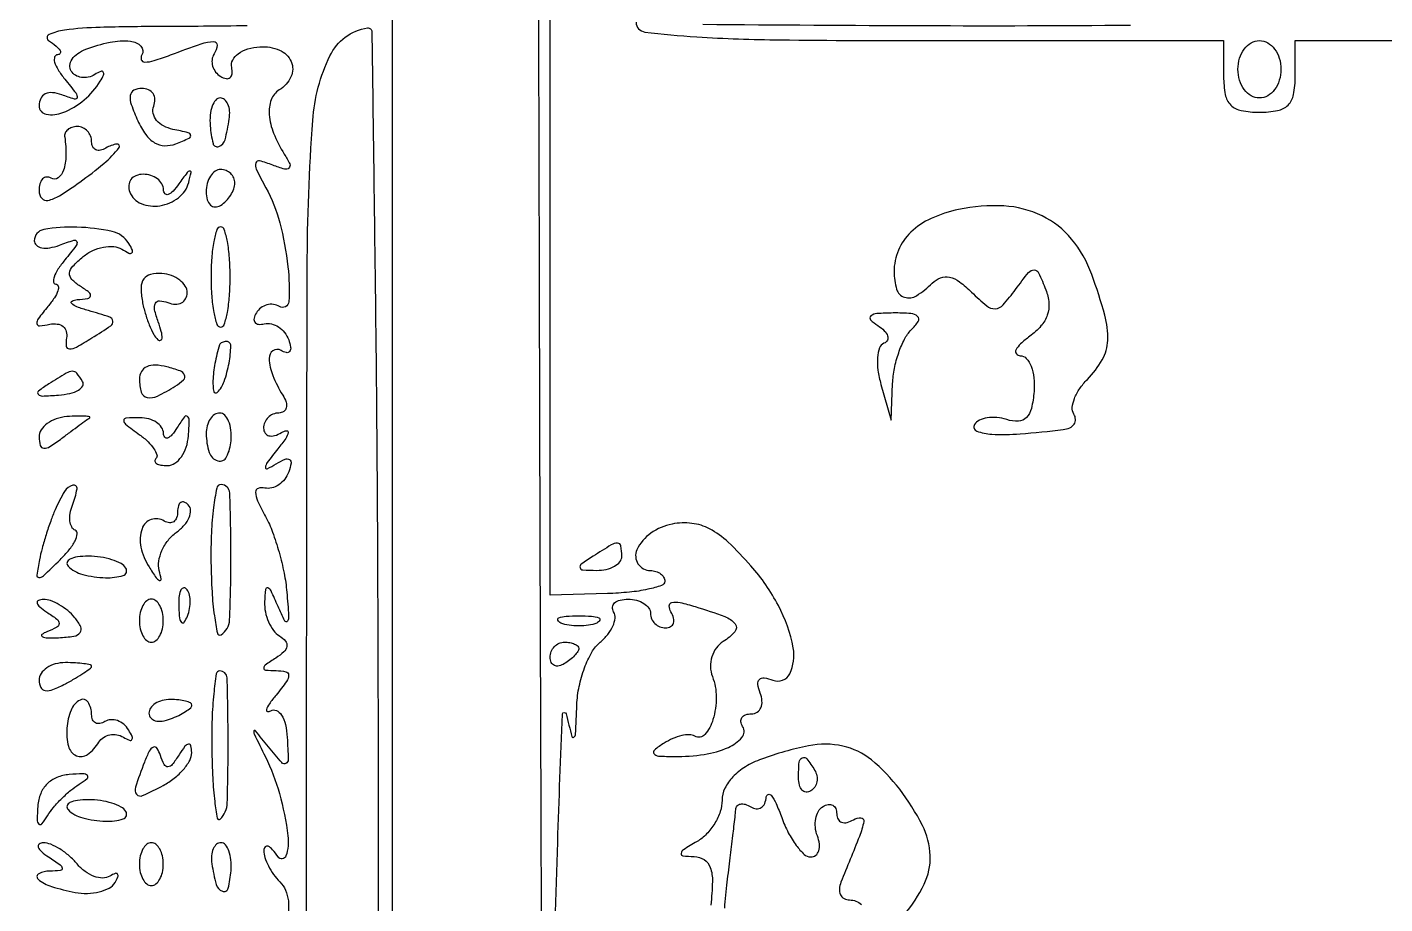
# Model space of a CAD drawing. Extents: x 23 to 255, y 40 to 184.
# Drawn here: x 23.39 to 31.41, y 69.35 to 74.53 of the extents above; entities that cross this region are included whole.
import ezdxf

# ---------------------------------------------------------------- set-up
doc = ezdxf.new("R2010")
doc.units = 0
doc.header["$MEASUREMENT"] = 0

msp = doc.modelspace()

# ---------------------------------------------------------------- linework, layer by layer
for points in [[(207.919475, 175.632891, 0.000007), (191.762556, 175.634099, 0.00002), (173.0434, 175.634494, 0.000013), (151.49745, 175.633531)], [(25.5492, 63.873), (25.5492, 72.157597, -0.000319), (25.552493, 77.314131, -0.004127)], [(26.401269, 76.891585, -0.00065), (26.414762, 73.11555, 0.000411), (26.425455, 69.661209, 0.001894), (26.44088, 67.659543, 0.126869)], [(26.498748, 68.765306, -0.003102), (26.524462, 69.714101, -0.001543), (26.551963, 70.469572, -0.868855), (26.574029, 70.4718, 0.003097), (26.608116, 70.336591, 0.550983), (26.619801, 70.332842, 0.208897), (26.629364, 70.352039, 0.001698), (26.637479, 70.524891, -0.040848), (26.651189, 70.633856, -0.03745), (26.682619, 70.742469, -0.039572), (26.725788, 70.83521, -0.091082), (26.774969, 70.894027, 0.050777), (26.819725, 70.939577, 0.064546), (26.850315, 70.989897, 0.078442), (26.862912, 71.03711, 0.165938), (26.854576, 71.073586, -0.164171), (26.847977, 71.102008, -0.190638), (26.860576, 71.126565, -0.123371), (26.892913, 71.143173, -0.057307), (26.940107, 71.1486, -0.062283), (26.990538, 71.142294, -0.080552), (27.033256, 71.123749, -0.097988), (27.061846, 71.096265, -0.153634), (27.072, 71.064, 0.105053), (27.078858, 71.03172, 0.099167), (27.098318, 71.004251, 0.09642), (27.127393, 70.98584, 0.093332), (27.161593, 70.9794, 0.125287), (27.191023, 70.986892, 0.188653), (27.207863, 71.006914, 0.148598), (27.208814, 71.03723, 0.072602), (27.193298, 71.073064, -0.134717), (27.18267, 71.10924, -0.356569), (27.198219, 71.128984, -0.111052), (27.246544, 71.128862, -0.018746), (27.336356, 71.104854, -0.013316), (27.510493, 71.046115, -0.136775), (27.571562, 71.002164, -0.367274), (27.570237, 70.956247, -0.071223), (27.501372, 70.898738, 0.098908), (27.461141, 70.861203, 0.081279), (27.434977, 70.808483, 0.079383), (27.426588, 70.748967, 0.087223), (27.437717, 70.691838, -0.091529), (27.460321, 70.570283, -0.07205), (27.441261, 70.437475, -0.105755), (27.393279, 70.34904, -0.369716), (27.334046, 70.339804, 0.144653), (27.302929, 70.34829, 0.050969), (27.256552, 70.342562, 0.045394), (27.203902, 70.325378, 0.039482), (27.152561, 70.298313, 0.025681), (27.095124, 70.257707, 0.410484), (27.092427, 70.236243, 0.218418), (27.118772, 70.222302, 0.012393), (27.213131, 70.219295, 0.039443), (27.389263, 70.231961, 0.065711), (27.531896, 70.273263, 0.112079), (27.611358, 70.331973, 0.327183), (27.616421, 70.396065, -0.108692), (27.606314, 70.42491, -0.182155), (27.612341, 70.449553, -0.161421), (27.634089, 70.466103, -0.082793), (27.668258, 70.4718, 0.142602), (27.701987, 70.481619, 0.152618), (27.724107, 70.507811, 0.120082), (27.73049, 70.547518, 0.071818), (27.71986, 70.594392, -0.051615), (27.705902, 70.646176, -0.240886), (27.715117, 70.674683, -0.240886), (27.743624, 70.683898, -0.051615), (27.795408, 70.66994, 0.387124), (27.893996, 70.708441, 0.163864), (27.914783, 70.86156, 0.074008), (27.827324, 71.110661, 0.058851), (27.665516, 71.345676, 0.023256), (27.530485, 71.485759, 0.067463), (27.421392, 71.56406, 0.092764), (27.316902, 71.596705, 0.076826), (27.200216, 71.592557, 0.107369), (27.074446, 71.538967, 0.130092), (26.992554, 71.440817, 0.258608), (26.998333, 71.357813, 0.254052), (27.072, 71.3178, -0.073417), (27.104309, 71.31303, -0.088149), (27.13168, 71.299162, -0.10098), (27.149934, 71.278546, -0.13254), (27.156367, 71.25435, -0.321835), (27.138083, 71.229084, -0.027843), (27.056865, 71.206957, -0.028457), (26.947606, 71.190063, -0.017636), (26.817967, 71.182113), (26.4798, 71.173327), (26.4798, 75.898563)], [(29.906963, 74.537937, -0.003127), (28.690911, 74.535091, -0.000919), (27.381824, 74.54262, -0.411992)], [(26.9874, 74.556771, 0.378997), (27.038654, 74.498866, 0.014771), (27.345775, 74.470476, 0.01309), (27.837426, 74.452544, 0.00257), (28.7217, 74.448), (30.456, 74.448), (30.456, 74.2365, 0.045527), (30.465792, 74.129184, 0.152009), (30.4983, 74.0673, 0.152009), (30.560184, 74.034792, 0.045527), (30.6675, 74.025, 0.045527), (30.774816, 74.034792, 0.152009), (30.8367, 74.0673, 0.152009), (30.869208, 74.129184, 0.045527), (30.879, 74.2365), (30.879, 74.448), (31.725, 74.448)], [(24.691626, 74.535846, -0.003563), (24.17445, 74.531305, 0.006044), (23.823694, 74.526483, 0.025142), (23.612813, 74.510403, 0.079349), (23.521126, 74.483566, 0.587512), (23.5188, 74.448, -0.025123), (23.562858, 74.416282, -0.082482), (23.586742, 74.389701, -0.286859), (23.586885, 74.373263, -0.2562), (23.571891, 74.364695, 0.320322), (23.554282, 74.351652, 0.150857), (23.553871, 74.321851, 0.069315), (23.574755, 74.275589, 0.030112), (23.614191, 74.22066, -0.006885), (23.680429, 74.1369, -0.214591), (23.686377, 74.111789, -0.446034), (23.671083, 74.10259, -0.015033), (23.59635, 74.127994, 0.065409), (23.541714, 74.140621, 0.136681), (23.499075, 74.133073, 0.16932), (23.47221, 74.106371, 0.113737), (23.4624, 74.063804, 0.364), (23.504835, 74.013236, 0.139374), (23.603212, 74.023359, 0.079524), (23.728232, 74.097997, 0.080245), (23.82326, 74.207726, 0.030043), (23.84331, 74.245001, 0.281776), (23.841293, 74.262323, 0.340674), (23.826049, 74.266198, 0.036471), (23.791517, 74.248191, -0.0826), (23.752842, 74.23235, -0.092485), (23.712665, 74.230763, -0.100622), (23.67727, 74.243505, -0.118327), (23.652032, 74.268555, -0.166641), (23.644448, 74.301947, -0.121064), (23.657539, 74.338047, -0.092557), (23.690241, 74.371543, -0.061674), (23.737705, 74.396835, -0.040964), (23.881175, 74.438795, -0.075771), (24.002175, 74.445019, -0.178904), (24.063454, 74.41512, -0.341515), (24.068858, 74.363656, 0.225165), (24.065746, 74.335642, 0.31991), (24.085431, 74.321611, 0.075817), (24.14193, 74.330228, 0.015159), (24.238573, 74.363656, -0.006651), (24.419831, 74.429824, -0.0789), (24.493216, 74.443121, -0.452518), (24.513188, 74.421364, -0.112054), (24.495313, 74.369246, 0.111063), (24.483502, 74.335026, 0.100026), (24.48681, 74.297636, 0.094717), (24.504782, 74.262819, 0.088188), (24.534716, 74.236057, 0.089556), (24.566581, 74.223517, 0.226882), (24.590091, 74.229518, 0.201498), (24.602024, 74.252607, 0.072674), (24.599546, 74.290234, -0.176189), (24.605475, 74.332937, -0.114201), (24.638483, 74.371018, -0.085216), (24.694882, 74.398905, -0.055268), (24.76665, 74.411872, -0.117966), (24.8811, 74.392636, -0.190201), (24.950636, 74.32422, -0.218043), (24.949581, 74.234511, -0.145029), (24.879935, 74.156557, 0.169755), (24.832921, 74.098528, 0.106236), (24.821215, 74.010987, 0.076695), (24.847248, 73.900712, 0.043251), (24.909807, 73.777973, -0.027), (24.942028, 73.719527, -0.324057), (24.937753, 73.695612, -0.268295), (24.911822, 73.689187, -0.021265), (24.842021, 73.712619, 0.026509), (24.764195, 73.737841, 0.404015), (24.741649, 73.725302, 0.190706), (24.744653, 73.688547, 0.009489), (24.801352, 73.578946, -0.060084), (24.882897, 73.372612, -0.035726), (24.931556, 73.112491, -0.043983), (24.936838, 72.906107, -0.566619), (24.881324, 72.877385, 0.106808), (24.845932, 72.889935, 0.099454), (24.80754, 72.887231, 0.095939), (24.772062, 72.86966, 0.091777), (24.745057, 72.839884, 0.079864), (24.731761, 72.807917, 0.218999), (24.736418, 72.784509, 0.216982), (24.757291, 72.772672, 0.0786), (24.792087, 72.775054, -0.113894), (24.834068, 72.774987, -0.087917), (24.876288, 72.756948, -0.081761), (24.912291, 72.723921, -0.07937), (24.93625, 72.680774, -0.046425), (24.947519, 72.637671, -0.199464), (24.941575, 72.612379, -0.29919), (24.922224, 72.60499, -0.084431), (24.890802, 72.617727, 0.30221), (24.843373, 72.616143, 0.252366), (24.820741, 72.570004, 0.086312), (24.842208, 72.46957, 0.043935), (24.900922, 72.35415, -0.059342), (24.920322, 72.312925, -0.135886), (24.922064, 72.278919, -0.19901), (24.906615, 72.2569, -0.142476), (24.877393, 72.2484, 0.099038), (24.843201, 72.24156, 0.097945), (24.814118, 72.222082, 0.097945), (24.79464, 72.192999, 0.099038), (24.7878, 72.158807, 0.146934), (24.79645, 72.130009, 0.188594), (24.818864, 72.114195, 0.132816), (24.853052, 72.114963, 0.063696), (24.89355, 72.132747, -0.094566), (24.92397, 72.143934, -0.530768), (24.933822, 72.133542, -0.098908), (24.918346, 72.098356, -0.015224), (24.8724, 72.0369, 0.006701), (24.809793, 71.95607, 0.133758), (24.798322, 71.927322, 0.588415), (24.809329, 71.91945, 0.024829), (24.862225, 71.947836, -0.031007), (24.914686, 71.97516, -0.251596), (24.940802, 71.973204, -0.306468), (24.950192, 71.9515, -0.040535), (24.93625, 71.900626, -0.077155), (24.912499, 71.857406, -0.080726), (24.877071, 71.824191, -0.087671), (24.835716, 71.805862, -0.116736), (24.794752, 71.805458, 0.142251), (24.756304, 71.803146, 0.324784), (24.740767, 71.780438, 0.101696), (24.752692, 71.729668, 0.015532), (24.799493, 71.636258, -0.036051), (24.840776, 71.544666, -0.019242), (24.879034, 71.426416, -0.01906), (24.908981, 71.302059, -0.028093), (24.924876, 71.1909, -0.004141), (24.935875, 71.049396, -0.155634), (24.928351, 71.018583, -0.591779), (24.913422, 71.019273, -0.011506), (24.873206, 71.1063, 0.007126), (24.831706, 71.19821, 0.206505), (24.812789, 71.214974, 0.47808), (24.79915, 71.206153, 0.01582), (24.793746, 71.132443, 0.06042), (24.798427, 71.073429, 0.052962), (24.817051, 71.01441, 0.05584), (24.846022, 70.964168, 0.095942), (24.881432, 70.931518, -0.079241), (24.916773, 70.901035, -0.218762), (24.92534, 70.870104, -0.167837), (24.907753, 70.837379, -0.045108), (24.860282, 70.80092, 0.010125), (24.797495, 70.759331, 0.250936), (24.788321, 70.741439, 0.386658), (24.799442, 70.72964, 0.01648), (24.861609, 70.726895, -0.051345), (24.91886, 70.720355, -0.352174), (24.935418, 70.699762, -0.158455), (24.923458, 70.662972, -0.013229), (24.861609, 70.58246, 0.015845), (24.821794, 70.530067, 0.072763), (24.804458, 70.496179, 0.469319), (24.810772, 70.485882, 0.171824), (24.8301, 70.489742, -0.248854), (24.863172, 70.491386, -0.145937), (24.893511, 70.464347, -0.082647), (24.916329, 70.408533, -0.040826), (24.927168, 70.332486, -0.006879), (24.933237, 70.201236, -0.292624), (24.919548, 70.178239, -0.343484), (24.895226, 70.183098, -0.008285), (24.816751, 70.277154, 0.002419), (24.739542, 70.371931, 0.597087), (24.730917, 70.370235, 0.190722), (24.732262, 70.352773, 0.001361), (24.798449, 70.218, -0.047317), (24.881329, 70.000884, -0.036101), (24.931378, 69.751329, -0.111525), (24.919831, 69.631888, -0.628438), (24.873317, 69.6258, 0.030121), (24.841212, 69.669007, 0.112217), (24.81437, 69.689329, 0.334142), (24.797233, 69.68549, 0.174447), (24.789095, 69.66387, 0.083869), (24.795391, 69.62298, 0.038281), (24.816332, 69.572983, 0.036509), (24.847056, 69.522434, 0.041591), (24.883633, 69.479207, -0.094333), (24.917133, 69.429954, -0.072945), (24.934076, 69.36716, -0.068001), (24.932837, 69.297847, -0.063413)], [(28.568977, 69.283718, 0.063833), (28.687849, 69.464916, 0.122452), (28.723766, 69.63391, 0.109713), (28.677584, 69.812668, 0.045088), (28.543537, 70.025771, 0.057699), (28.376456, 70.199159, 0.118872), (28.20801, 70.280948, 0.104023), (28.005539, 70.282586, 0.037759), (27.72765, 70.204271, 0.04865), (27.632823, 70.158768, 0.065684), (27.558681, 70.099325, 0.077), (27.511305, 70.031556, 0.114603), (27.495, 69.961354, -0.08134), (27.48406, 69.894547, -0.055159), (27.45151, 69.824474, -0.05425), (27.403582, 69.761876, -0.070502), (27.34695, 69.717176, 0.009185), (27.267174, 69.668727, 0.207304), (27.252357, 69.646968, 0.439241), (27.263083, 69.632523, 0.021178), (27.329962, 69.628373, -0.139271), (27.389478, 69.610197, -0.168694), (27.425231, 69.564452, -0.089536), (27.437914, 69.480854, -0.022051), (27.427865, 69.341763, 0.027901)], [(27.510898, 69.322792, -0.017732), (27.525113, 69.47775, 0.001118), (27.543001, 69.620446, 0.001435), (27.558785, 69.751787, 0.001098), (27.571458, 69.861955, 0.012402), (27.575301, 69.905743, -0.158365), (27.583877, 69.927412, -0.176818), (27.603188, 69.938722, -0.122344), (27.631489, 69.936917, -0.061678), (27.6642, 69.9219, 0.112144), (27.696938, 69.910678, 0.17075), (27.725911, 69.917504, 0.151941), (27.746535, 69.94201, 0.08465), (27.755479, 69.980357, -0.304423), (27.767215, 69.995755, -0.324374), (27.785156, 69.990228, -0.057624), (27.813868, 69.941172, -0.01606), (27.847129, 69.85845, 0.03072), (27.886011, 69.769379, 0.040626), (27.932579, 69.694141, 0.045853), (27.979669, 69.641211, 0.190267), (28.018701, 69.6258, 0.168952), (28.047708, 69.63589, 0.150479), (28.065864, 69.662281, 0.107084), (28.069511, 69.702458, 0.060969), (28.057646, 69.749991, -0.066719), (28.045484, 69.801204, -0.072258), (28.047755, 69.852388, -0.081026), (28.063584, 69.895713, -0.126981), (28.090895, 69.924184, -0.093996), (28.121764, 69.936019, -0.172261), (28.148034, 69.931713, -0.173393), (28.165592, 69.911846, -0.095386), (28.1718, 69.8796, 0.125451), (28.179719, 69.848536, 0.188696), (28.200874, 69.830768, 0.148477), (28.23291, 69.829781, 0.072516), (28.270777, 69.846185, -0.154517), (28.314971, 69.857327, -0.455285), (28.331739, 69.835573, -0.04515), (28.305562, 69.747219, -0.002456), (28.196933, 69.47775, 0.079016), (28.187454, 69.437343, 0.13012), (28.193908, 69.403064, 0.155234), (28.215152, 69.380391, 0.128171), (28.247349, 69.372, -0.177206), (28.318237, 69.346062, -0.347658)]]:
    msp.add_lwpolyline(points, format="xyb")
for points in [[(25.4646, 69.5835), (25.4646, 64.6344), (25.2531, 64.6344), (25.0416, 64.6344), (25.0416, 69.534997, -0.000543), (25.045478, 73.106488, -0.017449), (25.077753, 73.976834, -0.094636), (25.17962, 74.35873, -0.246827), (25.40115, 74.522786, -0.455823), (25.427188, 74.500769, -0.000165), (25.445962, 73.075919, -0.00201), (25.460042, 71.480566, -0.001201)], [(30.7944, 74.2788, -0.072314), (30.784936, 74.213708, -0.08892), (30.757388, 74.15895, -0.10214), (30.716209, 74.122561, -0.130775), (30.6675, 74.1096, -0.130775), (30.618791, 74.122561, -0.10214), (30.577613, 74.15895, -0.08892), (30.550064, 74.213708, -0.072314), (30.5406, 74.2788, -0.072314), (30.550064, 74.343892, -0.08892), (30.577613, 74.39865, -0.10214), (30.618791, 74.435039, -0.130775), (30.6675, 74.448, -0.130775), (30.716209, 74.435039, -0.10214), (30.757388, 74.39865, -0.08892), (30.784936, 74.343892, -0.072314)], [(24.045167, 73.975295, 0.047418), (24.091952, 73.894017, 0.102213), (24.144547, 73.845017, 0.129186), (24.203665, 73.827417, 0.1024), (24.269579, 73.838846, 0.01081), (24.348322, 73.871896, 0.349682), (24.357276, 73.889139, 0.29371), (24.342614, 73.904408, 0.008921), (24.252838, 73.92415, -0.070597), (24.196903, 73.94391, -0.099085), (24.155772, 73.97704, -0.121072), (24.135756, 74.018031, -0.14594), (24.139022, 74.0606, 0.098359), (24.145936, 74.100798, 0.141297), (24.1351, 74.135039, 0.143865), (24.107903, 74.157843, 0.103372), (24.068872, 74.166, 0.117394), (24.021703, 74.15477, 0.249941), (24.000737, 74.124997, 0.116878), (24.00673, 74.07025, 0.021452)], [(24.472388, 73.94403, 0.042975), (24.489207, 73.84052, 0.444438), (24.523155, 73.822526, 0.244607), (24.560056, 73.862783, 0.029113), (24.585363, 73.985149, 0.055253), (24.587046, 74.03277, 0.08308), (24.577155, 74.073042, 0.111267), (24.557698, 74.099828, 0.18221), (24.531772, 74.1096, 0.223703), (24.505262, 74.097115, 0.086742), (24.484687, 74.060964, 0.063607), (24.472866, 74.007433, 0.041392)], [(23.613418, 73.87695, -0.042216), (23.621233, 73.768939, -0.077612), (23.606606, 73.68221, -0.152475), (23.57434, 73.637452, -0.308554), (23.5329, 73.635586, 0.155083), (23.506171, 73.642293, 0.191449), (23.483109, 73.631431, 0.128672), (23.467521, 73.602648, 0.060179), (23.4624, 73.560258, 0.173954), (23.478072, 73.516574, 0.280701), (23.514249, 73.503998, 0.087603), (23.582442, 73.531831, 0.014125), (23.7021, 73.61204, 0.020289), (23.845202, 73.722953, 0.053744), (23.934607, 73.816365, 0.672004), (23.922531, 73.837105, 0.1038), (23.8572, 73.8135, -0.082592), (23.824874, 73.800259, -0.161196), (23.797451, 73.802891, -0.182303), (23.779223, 73.820779, -0.108972), (23.7726, 73.850807, 0.093332), (23.76616, 73.885007, 0.09642), (23.747749, 73.914082, 0.099167), (23.72028, 73.933542, 0.105053), (23.688, 73.9404, 0.075146), (23.656428, 73.935628, 0.101574), (23.631194, 73.921762, 0.119953), (23.616231, 73.901114, 0.137085)], [(23.998015, 73.553944, 0.207571), (24.06509, 73.48556, 0.136835), (24.176154, 73.472872, 0.124517), (24.285592, 73.519917, 0.164983), (24.345505, 73.609392, 0.012366), (24.360124, 73.669581, 0.518084), (24.352462, 73.677931, 0.20365), (24.336038, 73.668319, 0.005984), (24.287936, 73.602, -0.032273), (24.253223, 73.55908, -0.114695), (24.224173, 73.539299, -0.316709), (24.205584, 73.543927, -0.176607), (24.196895, 73.56675, 0.128105), (24.18726, 73.601706, 0.099147), (24.161073, 73.631478, 0.087916), (24.122266, 73.651501, 0.075382), (24.076766, 73.6584, 0.093767), (24.034494, 73.650402, 0.138582), (24.004614, 73.627716, 0.146081), (23.991987, 73.593747, 0.108469)], [(24.4494, 73.554707, 0.066118), (24.455598, 73.508039, 0.138808), (24.474251, 73.476917, 0.191142), (24.501882, 73.465968, 0.139169), (24.534, 73.4751, 0.06081), (24.566361, 73.501005, 0.051032), (24.593749, 73.535411, 0.053229), (24.612399, 73.572681, 0.089642), (24.6186, 73.606993, 0.105429), (24.612123, 73.637367, 0.099231), (24.593749, 73.663215, 0.096318), (24.566295, 73.680541, 0.092995), (24.534, 73.6866, 0.153634), (24.501735, 73.676446, 0.097988), (24.474251, 73.647856, 0.080552), (24.455706, 73.605138, 0.062283)], [(28.8909, 73.450741, 0.053563), (28.729234, 73.397615, 0.085745), (28.609266, 73.316313, 0.10045), (28.535995, 73.210104, 0.101261), (28.5102, 73.084041, 0.072085), (28.525401, 72.979147, 0.2518), (28.571955, 72.9322, 0.217197), (28.643103, 72.941609, 0.056601), (28.735599, 73.015239, -0.107674), (28.785169, 73.047073, -0.145704), (28.837998, 73.050617, -0.10342), (28.897584, 73.023397, -0.037717), (28.968296, 72.962618, 0.021795), (29.057348, 72.881009, 0.191999), (29.107088, 72.864589, 0.198082), (29.153606, 72.887154, 0.023379), (29.227535, 72.97833, -0.010198), (29.304717, 73.07882, -0.230495), (29.336818, 73.094025, -0.290235), (29.363934, 73.076427, -0.015157), (29.406204, 72.976416, -0.072444), (29.424167, 72.897905, -0.103387), (29.415228, 72.82719, -0.096305), (29.377822, 72.762433, -0.055958), (29.311476, 72.701466, 0.028175), (29.257654, 72.657252, 0.091625), (29.230048, 72.620483, 0.285905), (29.232225, 72.597802, 0.23366), (29.254483, 72.5868, -0.210059), (29.291238, 72.570646, -0.093052), (29.319844, 72.524716, -0.068473), (29.336189, 72.456367, -0.045174), (29.336813, 72.375451, -0.036285), (29.321259, 72.27598, -0.136742), (29.291328, 72.22112, -0.193688), (29.244253, 72.200272, -0.085609), (29.17568, 72.209693, 0.053744), (29.117281, 72.221528, 0.062066), (29.060547, 72.219745, 0.071989), (29.013903, 72.205361, 0.144589), (28.985446, 72.179893, 0.472733), (28.998464, 72.141839, 0.075653), (29.087009, 72.123247, 0.033799), (29.254101, 72.12519, 0.009953), (29.509243, 72.150558, 0.077753), (29.547964, 72.16145, 0.13542), (29.573334, 72.182758, 0.163754), (29.581389, 72.210943, 0.127513), (29.571915, 72.24158, -0.163911), (29.562816, 72.280682, -0.068447), (29.575471, 72.334017, -0.057548), (29.606228, 72.392435, -0.046485), (29.651522, 72.447037, 0.06811), (29.739203, 72.562522, 0.118329), (29.772042, 72.677667, 0.07906), (29.754765, 72.826534, 0.018414), (29.67773, 73.066897, 0.085899), (29.558888, 73.275254, 0.107207), (29.384345, 73.412819, 0.100014), (29.15851, 73.471569, 0.066502)], [(24.4776, 73.0521, 0.017926), (24.481671, 72.938598, 0.02914), (24.494168, 72.842979, 0.029099), (24.511979, 72.772161, 0.327568), (24.534, 72.756, 0.327568), (24.556021, 72.772161, 0.029099), (24.573833, 72.842979, 0.02914), (24.586329, 72.938598, 0.017926), (24.5904, 73.0521, 0.017926), (24.586329, 73.165602, 0.02914), (24.573833, 73.261221, 0.029099), (24.556021, 73.332039, 0.327568), (24.534, 73.3482, 0.327568), (24.511979, 73.332039, 0.029099), (24.494168, 73.261221, 0.02914), (24.481671, 73.165602, 0.017926)], [(23.4342, 73.266255, 0.21711), (23.446303, 73.239697, 0.135513), (23.47769, 73.22468, 0.086598), (23.525524, 73.224484, 0.04751), (23.58225, 73.239795, -0.011274), (23.667739, 73.269653, -0.403289), (23.684968, 73.261262, -0.256824), (23.681331, 73.237501, -0.007057), (23.614191, 73.15254, 0.025206), (23.574, 73.097703, 0.056557), (23.550701, 73.05173, 0.120646), (23.547242, 73.022036, 0.378294), (23.5611, 73.0098, -0.355004), (23.575294, 72.998269, -0.136885), (23.573505, 72.971121, -0.061879), (23.55242, 72.92872, -0.026921), (23.514838, 72.878127, 0.011331), (23.457255, 72.805453, 0.189494), (23.449121, 72.776386, 0.409962), (23.465036, 72.763225, 0.031381), (23.52563, 72.772377, -0.086068), (23.569851, 72.774187, -0.1397), (23.604128, 72.759355, -0.156468), (23.622985, 72.730217, -0.11613), (23.624248, 72.691645, 0.07928), (23.622326, 72.643911, 0.380067), (23.641033, 72.627289, 0.127213), (23.683266, 72.638211, 0.012644), (23.774167, 72.691645, 0.008437), (23.886068, 72.763936, 0.284468), (23.898641, 72.79164, 0.290008), (23.879369, 72.814859, 0.008681), (23.753318, 72.853317, -0.018136), (23.68591, 72.875285, -0.107837), (23.654841, 72.895031, -0.513501), (23.657167, 72.909537, -0.096933), (23.688, 72.918063, 0.021119), (23.750768, 72.925551, 0.30852), (23.766127, 72.940135, 0.29275), (23.758534, 72.960506, 0.019787), (23.705146, 72.997413, -0.057742), (23.655453, 73.037651, -0.222055), (23.642616, 73.074199, -0.165792), (23.661241, 73.115041, -0.030418), (23.72259, 73.172601, -0.063573), (23.778787, 73.208286, -0.063386), (23.842203, 73.228752, -0.069289), (23.902935, 73.231621, -0.116126), (23.951166, 73.215512, 0.025541), (23.992591, 73.192746, 0.297903), (24.010042, 73.194986, 0.337512), (24.013521, 73.211064, 0.028921), (23.992179, 73.250529, 0.2031), (23.893168, 73.320687, 0.046921), (23.685849, 73.346096, 0.049188), (23.489998, 73.33234, 0.365703)], [(24.072003, 72.908047, 0.024035), (24.089199, 72.837261, 0.024813), (24.112962, 72.769219, 0.025513), (24.139363, 72.712645, 0.089214), (24.164126, 72.681103, 0.277789), (24.179904, 72.678145, 0.308831), (24.188727, 72.690633, 0.070321), (24.18391, 72.729167, 0.020271), (24.16582, 72.786569, -0.029129), (24.144474, 72.858733, -0.175209), (24.148989, 72.896963, -0.303124), (24.174039, 72.91123, -0.074005), (24.222841, 72.900385, 0.081414), (24.266296, 72.891398, 0.129373), (24.303183, 72.899486, 0.150913), (24.327608, 72.9233, 0.125274), (24.3366, 72.958625, 0.140405), (24.325215, 72.998369, 0.091225), (24.292789, 73.033887, 0.078186), (24.24447, 73.059838, 0.065502), (24.187456, 73.071752, 0.073684), (24.120334, 73.066917, 0.186504), (24.080296, 73.040237, 0.155069), (24.064197, 72.989376, 0.047315)], [(28.414023, 72.764945, -0.049744), (28.452695, 72.734675, -0.117605), (28.472412, 72.704123, -0.20579), (28.4707, 72.678584, -0.181328), (28.450853, 72.660491, 0.217458), (28.425022, 72.633428, 0.065057), (28.413186, 72.576193, 0.051967), (28.415434, 72.500882, 0.036233), (28.432847, 72.4176), (28.493334, 72.2061), (28.501767, 72.42183, -0.039671), (28.512476, 72.511873, -0.034002), (28.537544, 72.604011, -0.035439), (28.572149, 72.684848, -0.077675), (28.61172, 72.73908, 0.053283), (28.652473, 72.789586, 0.360696), (28.648909, 72.81918, 0.17535), (28.609678, 72.836297, 0.017624), (28.50597, 72.839305, 0.014939), (28.409472, 72.835817, 0.154725), (28.372895, 72.821503, 0.443703), (28.371647, 72.799068, 0.056663)], [(24.527527, 72.65025, 0.027547), (24.500679, 72.541441, 0.035196), (24.488682, 72.438904, 0.065115), (24.49397, 72.376055, 0.5934), (24.514597, 72.369997, 0.113475), (24.555453, 72.435248, 0.038882), (24.583844, 72.54385, 0.037687), (24.594286, 72.645223, 0.422234), (24.568814, 72.6714, 0.056877), (24.555019, 72.669826, 0.061615), (24.542325, 72.665187, 0.069595), (24.53258, 72.658342, 0.131363)], [(23.519867, 72.42005, 0.018728), (23.458786, 72.37815, 0.438046), (23.456789, 72.359438, 0.225766), (23.481185, 72.348913, 0.009607), (23.577456, 72.354307, 0.036687), (23.644866, 72.364393, 0.07408), (23.694827, 72.383757, 0.133105), (23.719841, 72.408616, 0.276063), (23.719446, 72.435162, 0.034573), (23.68449, 72.483849, 0.243276), (23.658476, 72.4949, 0.116668), (23.623194, 72.483681, 0.005914)], [(24.0546, 72.448293, 0.073305), (24.065939, 72.371366, 0.278401), (24.100492, 72.340128, 0.163898), (24.161227, 72.348248, 0.026795), (24.266202, 72.407158, 0.044973), (24.315269, 72.444837, 0.318841), (24.321148, 72.472588, 0.206651), (24.295509, 72.496699, 0.022839), (24.216852, 72.521155, 0.052877), (24.148894, 72.531435, 0.11717), (24.097731, 72.521658, 0.160544), (24.066278, 72.492913, 0.128697)], [(23.4624, 72.105902, 0.067901), (23.469069, 72.057024, 0.322372), (23.489846, 72.040362, 0.157447), (23.526753, 72.050186, 0.019136), (23.59635, 72.098904, -0.001694), (23.64989, 72.139236, -0.002105), (23.699974, 72.176371, -0.001715), (23.742262, 72.207228, -0.015884), (23.761013, 72.219923, 0.665489), (23.759929, 72.226354, 0.044338), (23.734334, 72.229982, 0.022193), (23.688232, 72.230343, 0.009657), (23.627063, 72.226921, 0.063175), (23.564109, 72.21407, 0.076713), (23.51077, 72.186255, 0.090539), (23.474957, 72.148304, 0.144958)], [(24.056191, 72.120185, -0.032228), (24.10564, 72.078889, -0.053501), (24.140752, 72.03751, -0.074844), (24.157703, 72.00218, -0.277657), (24.151985, 71.979185, 0.228157), (24.146594, 71.963787, 0.234875), (24.15534, 71.950239, 0.098754), (24.181472, 71.941016, 0.035618), (24.220959, 71.9382, 0.15154), (24.263938, 71.951532, 0.089354), (24.302494, 71.98966, 0.074575), (24.330877, 72.046396, 0.060024), (24.344114, 72.113383, 0.009488), (24.349358, 72.206581, 0.247001), (24.33882, 72.228561, 0.417654), (24.320472, 72.225753, 0.01597), (24.27775, 72.162733, -0.030746), (24.246926, 72.120035, -0.12161), (24.221181, 72.100786, -0.349507), (24.204556, 72.105431, -0.154129), (24.196895, 72.12855, 0.147896), (24.185783, 72.163507, 0.097229), (24.155416, 72.193278, 0.08124), (24.110398, 72.213355, 0.064436), (24.057506, 72.2202, 0.01261), (23.975011, 72.218119, 0.39571), (23.962065, 72.204681, 0.235608), (23.972442, 72.183178, 0.006755)], [(24.4494, 72.126493, 0.075953), (24.466341, 72.015613, 0.253143), (24.51738, 71.965954, 0.362599), (24.569786, 71.98935, 0.095292), (24.59578, 72.085061, 0.046557), (24.594663, 72.147589, 0.069751), (24.581163, 72.200419, 0.094063), (24.558073, 72.235892, 0.204321), (24.528742, 72.2484, 0.151567), (24.498484, 72.239012, 0.09835), (24.472707, 72.21259, 0.081263), (24.455319, 72.173103, 0.063241)], [(24.477295, 71.365518, 0.011081), (24.483349, 71.191432, 0.020439), (24.497177, 71.050484, 0.018783), (24.515436, 70.947949, 0.517621), (24.536841, 70.938856, 0.249244), (24.587446, 71.025486, 0.010108), (24.594916, 71.400111, 0.009032), (24.588024, 71.775808, 0.40359), (24.536593, 71.8254, 0.357059), (24.511194, 71.804612, 0.017692), (24.492324, 71.69031, 0.021918), (24.479761, 71.54183, 0.013294)], [(23.557442, 71.67735, 0.015914), (23.530795, 71.609962, 0.009929), (23.50369, 71.529484, 0.009961), (23.480106, 71.449011, 0.017794), (23.464417, 71.381876, 0.012619), (23.448932, 71.290995, 0.456903), (23.461264, 71.276753, 0.191195), (23.487792, 71.287282, 0.004481), (23.586401, 71.381876, 0.028244), (23.639854, 71.44033, 0.053251), (23.674731, 71.493813, 0.085627), (23.687345, 71.534499, 0.335941), (23.675128, 71.555916, -0.181085), (23.654881, 71.575255, -0.086435), (23.644871, 71.610385, -0.068159), (23.64627, 71.655534, -0.049875), (23.659504, 71.703966, 0.048049), (23.68621, 71.800318, 0.546385), (23.662273, 71.822395, 0.196581), (23.612799, 71.785304, 0.032737)], [(24.2802, 71.665307, -0.081648), (24.274287, 71.629336, -0.160128), (24.257066, 71.606372, -0.182985), (24.231435, 71.599886, -0.110306), (24.201446, 71.610287, 0.223431), (24.123956, 71.619154, 0.235119), (24.070039, 71.565005, 0.133436), (24.063923, 71.456061, 0.08895), (24.111331, 71.33962, 0.009097), (24.153782, 71.275148, 0.157463), (24.173467, 71.259935, 0.571358), (24.1826, 71.267513, 0.024509), (24.171935, 71.3178, -0.104023), (24.1691, 71.373678, -0.065852), (24.187705, 71.436455, -0.061934), (24.223835, 71.496275, -0.067336), (24.272642, 71.543533, 0.051731), (24.319344, 71.586021, 0.079461), (24.348816, 71.631933, 0.108728), (24.35711, 71.673824, 0.193424), (24.343517, 71.705683, 0.099047), (24.319385, 71.721769, 0.24423), (24.298799, 71.719941, 0.189346), (24.284714, 71.700577, 0.063739)], [(26.7336, 71.4024, 0.011213), (26.663347, 71.354733, 0.309569), (26.656061, 71.334881, 0.327416), (26.671934, 71.321798, 0.011938), (26.75475, 71.319095, 0.055234), (26.811385, 71.32487, 0.075283), (26.85931, 71.343032, 0.095191), (26.891443, 71.370225, 0.17131), (26.9028, 71.4024, 0.042895), (26.897559, 71.463382, 0.364836), (26.878072, 71.479784, 0.137048), (26.840435, 71.469271, 0.007234)], [(23.633323, 71.344277, 0.134254), (23.71967, 71.295011, 0.054138), (23.855145, 71.27545, 0.082007), (23.958718, 71.288824, 0.493055), (23.975183, 71.332227, 0.134073), (23.946243, 71.359224, 0.044413), (23.892176, 71.381787, 0.040483), (23.82494, 71.397222, 0.036199), (23.753507, 71.4024, 0.030953), (23.688921, 71.398398, 0.081854), (23.644651, 71.385326, 0.206364), (23.627998, 71.366081, 0.279912)], [(24.286879, 71.09925, 0.018894), (24.291874, 71.036111, 0.168741), (24.30383, 71.011428, 0.470617), (24.319248, 71.012887, 0.054073), (24.337991, 71.048137, 0.051402), (24.351192, 71.094403, 0.05415), (24.354358, 71.141572, 0.060344), (24.347661, 71.182629, 0.126455), (24.331312, 71.210288, 0.296942), (24.312797, 71.214197, 0.208169), (24.297176, 71.198754, 0.077125), (24.287809, 71.158147, 0.028489)], [(23.507223, 71.072945, -0.021607), (23.567471, 71.031021, -0.234052), (23.580245, 71.005227, -0.279645), (23.566503, 70.982577, -0.029059), (23.507223, 70.955963, 0.075341), (23.47913, 70.940091, 0.55245), (23.480424, 70.927606, 0.110971), (23.51183, 70.920021, 0.016151), (23.577937, 70.921101, 0.026129), (23.667713, 70.930189, 0.186873), (23.704828, 70.951569, 0.293514), (23.708494, 70.985471, 0.057422), (23.673328, 71.039378, 0.046614), (23.631594, 71.081072, 0.041541), (23.581288, 71.116136, 0.043875), (23.530368, 71.139983, 0.091221), (23.487291, 71.147305, 0.097737), (23.458362, 71.141186, 0.373379), (23.450927, 71.125905, 0.157384), (23.465924, 71.102718, 0.02995)], [(24.0546, 71.0217, 0.053595), (24.059819, 70.973151, 0.073362), (24.075309, 70.932077, 0.093122), (24.098198, 70.904503, 0.17482), (24.1251, 70.8948, 0.17482), (24.152002, 70.904503, 0.093122), (24.174891, 70.932077, 0.073362), (24.190381, 70.973151, 0.053595), (24.1956, 71.0217, 0.053595), (24.190381, 71.070249, 0.073362), (24.174891, 71.111323, 0.093122), (24.152002, 71.138897, 0.17482), (24.1251, 71.1486, 0.17482), (24.098198, 71.138897, 0.093122), (24.075309, 71.111323, 0.073362), (24.059819, 71.070249, 0.053595)], [(26.75475, 71.007971, -0.057986), (26.706527, 70.994745, -0.037979), (26.649, 70.990369, -0.037979), (26.591473, 70.994745, -0.057986), (26.54325, 71.007971, -0.174857), (26.525536, 71.023815, -0.447206), (26.530692, 71.038107, -0.078554), (26.573584, 71.048003, -0.017491), (26.649, 71.050642, -0.017491), (26.724416, 71.048003, -0.078554), (26.767308, 71.038107, -0.447206), (26.772464, 71.023815, -0.174857)], [(26.649, 70.857493, -0.151918), (26.643455, 70.839665, -0.038439), (26.624149, 70.815786, -0.035638), (26.596783, 70.790657, -0.029505), (26.5644, 70.7679, -0.082592), (26.532074, 70.754659, -0.161196), (26.504651, 70.757291, -0.182303), (26.486423, 70.775179, -0.108972), (26.4798, 70.805207, -0.093332), (26.48624, 70.839407, -0.09642), (26.504651, 70.868482, -0.099167), (26.53212, 70.887942, -0.105053), (26.5644, 70.8948, -0.042167), (26.596789, 70.892064, -0.061769), (26.624149, 70.883841, -0.081139), (26.642701, 70.871759, -0.210953)], [(23.4624, 70.669741, 0.114004), (23.472142, 70.627568, 0.25027), (23.498183, 70.60873, 0.12972), (23.544103, 70.614369, 0.027809), (23.6175, 70.648546, 0.009928), (23.676939, 70.681891, 0.015117), (23.727039, 70.713396, 0.009665), (23.766722, 70.741184, 0.239573), (23.7726, 70.752748, 0.356244), (23.765773, 70.761114, 0.016521), (23.727039, 70.767717, 0.021123), (23.676963, 70.772416, 0.012834), (23.6175, 70.773943, 0.06538), (23.558206, 70.766156, 0.082795), (23.507961, 70.743334, 0.099055), (23.474351, 70.709478, 0.147121)], [(24.482067, 70.265334, 0.009162), (24.48736, 70.091812, 0.017656), (24.499041, 69.953285, 0.017224), (24.514314, 69.854811, 0.602062), (24.531984, 69.849372, 0.190879), (24.573225, 69.944699, 0.008475), (24.578409, 70.311274, 0.006463), (24.572548, 70.683792, 0.405845), (24.529525, 70.7256, 0.370509), (24.50869, 70.707704, 0.012185), (24.493698, 70.590397, 0.017912), (24.483738, 70.441804, 0.010818)], [(23.626661, 70.3872, 0.079949), (23.635755, 70.279674, 0.232107), (23.682523, 70.224157, 0.268278), (23.748826, 70.231454, 0.096142), (23.815753, 70.30398, -0.105964), (23.843059, 70.33244, -0.09932), (23.880256, 70.348033, -0.096172), (23.92162, 70.348331, -0.092519), (23.960717, 70.333209, 0.036555), (23.995532, 70.315062, 0.351438), (24.010561, 70.319196, 0.273229), (24.01222, 70.336991, 0.028281), (23.991326, 70.375509, 0.078004), (23.962001, 70.409677, 0.090333), (23.924957, 70.431166, 0.100781), (23.886102, 70.436824, 0.124968), (23.851354, 70.425887, -0.090666), (23.821293, 70.414133, -0.169366), (23.795734, 70.41783, -0.176081), (23.778676, 70.436399, -0.098926), (23.7726, 70.466807, 0.139633), (23.751565, 70.540662, 0.398028), (23.704479, 70.553099, 0.174832), (23.651082, 70.492861, 0.076124)], [(24.111, 70.474455, 0.184534), (24.121362, 70.447334, 0.147206), (24.148277, 70.430886, 0.100118), (24.189309, 70.428558, 0.055937), (24.2379, 70.441206, 0.02136), (24.286508, 70.462282, 0.030395), (24.327523, 70.485365, 0.030693), (24.35743, 70.507389, 0.222225), (24.3648, 70.523151, 0.289661), (24.356671, 70.536005, 0.046727), (24.327523, 70.546633, 0.039339), (24.28653, 70.553991, 0.024748), (24.2379, 70.5564, 0.062722), (24.189379, 70.550289, 0.08088), (24.148277, 70.532329, 0.098158), (24.120771, 70.505707, 0.152681)], [(24.084226, 70.185653, 0.01024), (24.030823, 70.037486, 0.257623), (24.038237, 69.996474, 0.34236), (24.073808, 69.988221, 0.014919), (24.1956, 70.0488, 0.043801), (24.260237, 70.09105, 0.047327), (24.314717, 70.142943, 0.052598), (24.351977, 70.19625, 0.130113), (24.363505, 70.242127, 0.048556), (24.359006, 70.282993, 0.402695), (24.344984, 70.292554, 0.192489), (24.323588, 70.279509, 0.019558), (24.289145, 70.229577, -0.022471), (24.248743, 70.171729, -0.222926), (24.223123, 70.158472, -0.294724), (24.201411, 70.171322, -0.035376), (24.179067, 70.2253, 0.062224), (24.158881, 70.267514, 0.364015), (24.137118, 70.2743, 0.1811), (24.113146, 70.251776, 0.022955)], [(28.041287, 70.139246, -0.090093), (28.054408, 70.105803, -0.095385), (28.054548, 70.070576, -0.099739), (28.041772, 70.039052, -0.108766), (28.01808, 70.016067, -0.158515), (27.990835, 70.009424, -0.191218), (27.967315, 70.020876, -0.126631), (27.951413, 70.050843, -0.059057), (27.9462, 70.094821, -0.019984), (27.949835, 70.18574, -0.269722), (27.96809, 70.212036, -0.350126), (27.995273, 70.205484, -0.02679)], [(23.454687, 69.927375, 0.012999), (23.450663, 69.845637, 0.204947), (23.46081, 69.820313, 0.448453), (23.47878, 69.821352, 0.029096), (23.512559, 69.869502, -0.036003), (23.548004, 69.918573, -0.021972), (23.596295, 69.971305, -0.021972), (23.649027, 70.019596, -0.036003), (23.698098, 70.055041, 0.029096), (23.746248, 70.08882, 0.448453), (23.747287, 70.10679, 0.204947), (23.721963, 70.116937, 0.012999), (23.640225, 70.112913, 0.078276), (23.567358, 70.095742, 0.099766), (23.509984, 70.057616, 0.099766), (23.471858, 70.000242, 0.078276)], [(23.633323, 69.906077, 0.134254), (23.71967, 69.856811, 0.054138), (23.855145, 69.83725, 0.082007), (23.958718, 69.850624, 0.493055), (23.975183, 69.894027, 0.134073), (23.946243, 69.921024, 0.044413), (23.892176, 69.943587, 0.040483), (23.82494, 69.959022, 0.036199), (23.753507, 69.9642, 0.030953), (23.688921, 69.960198, 0.081854), (23.644651, 69.947126, 0.206364), (23.627998, 69.927881, 0.279912)], [(23.5188, 69.6258, -0.010487), (23.586698, 69.579874, -0.221176), (23.598514, 69.559226, -0.410559), (23.587335, 69.545811, -0.021532), (23.52585, 69.542495, 0.115743), (23.460351, 69.526379, 0.536293), (23.456706, 69.494696, 0.100799), (23.535658, 69.451573, 0.027191), (23.674774, 69.416847, 0.051871), (23.747431, 69.410539, 0.056064), (23.817888, 69.419682, 0.063123), (23.875845, 69.441972, 0.131754), (23.910792, 69.474872, 0.036191), (23.928156, 69.508124, 0.279921), (23.925861, 69.524775, 0.328714), (23.91096, 69.528624, 0.042815), (23.879857, 69.512903, -0.145139), (23.838318, 69.501616, -0.08334), (23.786937, 69.511458, -0.071016), (23.733766, 69.540322, -0.059806), (23.687227, 69.584431, 0.040832), (23.640176, 69.632534, 0.039337), (23.585371, 69.673016, 0.042017), (23.531285, 69.700734, 0.101137), (23.487291, 69.709105, 0.146983), (23.462641, 69.701332, 0.346739), (23.457198, 69.684099, 0.127461), (23.475946, 69.657567, 0.032098)], [(24.0546, 69.5835, 0.053595), (24.059819, 69.534951, 0.073362), (24.075309, 69.493877, 0.093122), (24.098198, 69.466303, 0.17482), (24.1251, 69.4566, 0.17482), (24.152002, 69.466303, 0.093122), (24.174891, 69.493877, 0.073362), (24.190381, 69.534951, 0.053595), (24.1956, 69.5835, 0.053595), (24.190381, 69.632049, 0.073362), (24.174891, 69.673123, 0.093122), (24.152002, 69.700697, 0.17482), (24.1251, 69.7104, 0.17482), (24.098198, 69.700697, 0.093122), (24.075309, 69.673123, 0.073362), (24.059819, 69.632049, 0.053595)], [(24.482637, 69.585949, 0.029113), (24.507944, 69.463583, 0.244607), (24.544845, 69.423326, 0.444438), (24.578793, 69.44132, 0.042975), (24.595612, 69.54483, 0.041392), (24.595134, 69.608233, 0.063607), (24.583313, 69.661764, 0.086742), (24.562738, 69.697915, 0.223703), (24.536228, 69.7104, 0.18221), (24.510302, 69.700628, 0.111267), (24.490845, 69.673842, 0.08308), (24.480954, 69.63357, 0.055253)]]:
    msp.add_lwpolyline(points, format="xyb", close=True)

doc.saveas('drawing.dxf')
